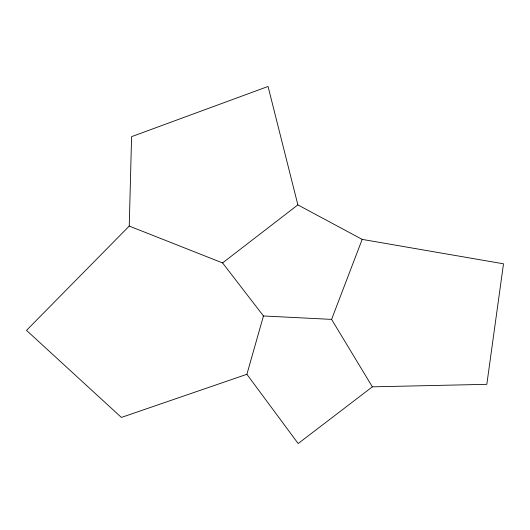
<?xml version="1.0" encoding="UTF-8"?>
<svg xmlns="http://www.w3.org/2000/svg" width="530" height="530" viewBox="0 0 530 530"><rect width="100%" height="100%" fill="white"/><g stroke="black" fill="none" stroke-linecap="round" stroke-linejoin="round"><path stroke-width="0.79" d="M129.24 226.065L131.592 136.654L268.061 86.463L297.867 204.885L362.175 239.394L503.5 263.808L486.825 384.329L372.371 386.84L298.165 443.537L246.887 374.293L263.463 315.973L222.573 262.926L129.24 226.065L26.5 330.375L121.397 417.428L246.887 374.293M372.371 386.84L331.588 319.391L362.175 239.394M222.573 262.926L297.867 204.885M263.463 315.973L331.588 319.391"/></g></svg>
